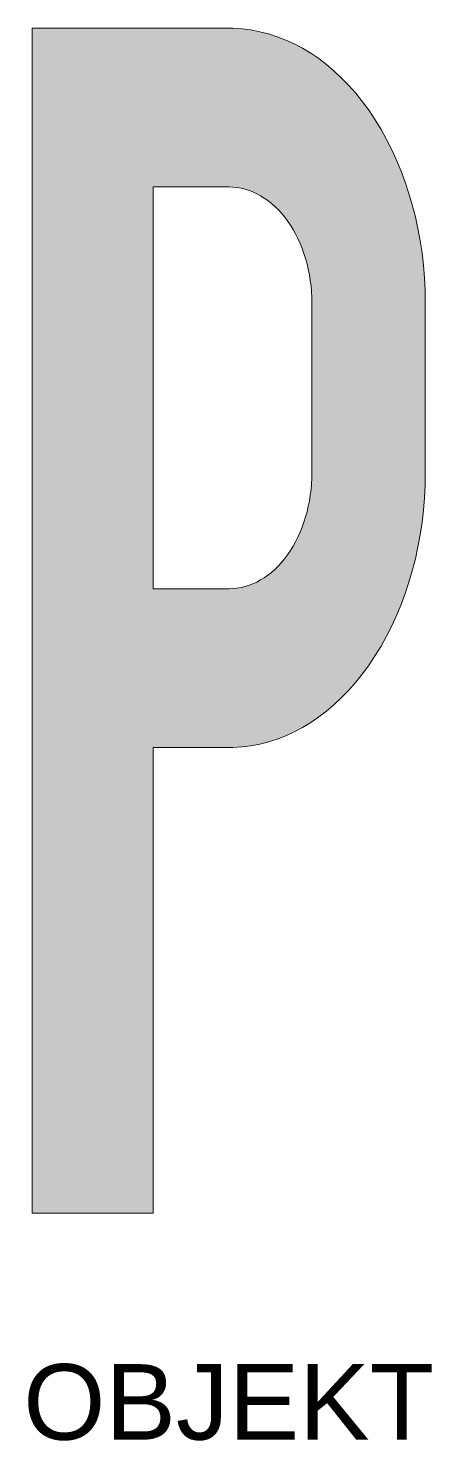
# Model space of a CAD drawing. Header units: metres. Extents: x -0.66 to 0.67, y -0.75 to 3.92.
import ezdxf
from ezdxf.enums import TextEntityAlignment as Align

# ---------------------------------------------------------------- set-up
doc = ezdxf.new("R2010")
doc.units = ezdxf.units.M
doc.layers.get('Defpoints').update_dxf_attribs({"color": 140, "lineweight": 5})
doc.styles.get("Standard").update_dxf_attribs({"font": 'arial.ttf'})

msp = doc.modelspace()

# ---------------------------------------------------------------- hatches: boundary and pattern name
at = {"lineweight": 0}
h = msp.add_hatch(color=0, dxfattribs=at)
h.dxf.hatch_style = 1
h.paths.add_polyline_path([(-0.1386, 1.5403), (-0.1241, 1.5403), (-0.1096, 1.5403), (-0.0951, 1.5403), (-0.0806, 1.5403), (-0.0661, 1.5403), (-0.0516, 1.5403), (-0.0371, 1.5403), (-0.0081, 1.5403), (0.0133, 1.5405), (0.0432, 1.5423), (0.0729, 1.546), (0.1024, 1.5516), (0.1315, 1.559), (0.1603, 1.5683), (0.1887, 1.5793), (0.2167, 1.5922), (0.2442, 1.6068), (0.2713, 1.6231), (0.2977, 1.6412), (0.3236, 1.6609), (0.3489, 1.6824), (0.3734, 1.7054), (0.3973, 1.7301), (0.4204, 1.7564), (0.4427, 1.7843), (0.4641, 1.8137), (0.4846, 1.8443), (0.5039, 1.876), (0.5221, 1.9088), (0.5392, 1.9426), (0.5551, 1.9774), (0.5699, 2.0132), (0.5835, 2.0498), (0.5959, 2.0872), (0.607, 2.1253), (0.617, 2.1642), (0.6256, 2.2037), (0.633, 2.2437), (0.6391, 2.2843), (0.6438, 2.3254), (0.6472, 2.3668), (0.6493, 2.4086), (0.65, 2.4507), (0.65, 3.0107), (0.6493, 3.0527), (0.6472, 3.0943), (0.6438, 3.1357), (0.6391, 3.1766), (0.633, 3.2171), (0.6256, 3.2571), (0.617, 3.2965), (0.607, 3.3354), (0.5959, 3.3735), (0.5835, 3.411), (0.5699, 3.4476), (0.5551, 3.4834), (0.5392, 3.5183), (0.5221, 3.5522), (0.5039, 3.5852), (0.4846, 3.617), (0.4641, 3.6477), (0.4427, 3.677), (0.4204, 3.7048), (0.3973, 3.7309), (0.3734, 3.7555), (0.3489, 3.7785), (0.3236, 3.7998), (0.2977, 3.8195), (0.2713, 3.8375), (0.2442, 3.8538), (0.2167, 3.8683), (0.1887, 3.8811), (0.1603, 3.8922), (0.1315, 3.9014), (0.1024, 3.9088), (0.0729, 3.9144), (0.0432, 3.9181), (0.0133, 3.9199), (-0.021, 3.9201), (-0.0587, 3.9201), (-0.0965, 3.9201), (-0.1342, 3.9201), (-0.1719, 3.9201), (-0.2097, 3.9201), (-0.2474, 3.9201), (-0.2852, 3.9201), (-0.3229, 3.9201), (-0.3606, 3.9201), (-0.3984, 3.9201), (-0.4361, 3.9201), (-0.4739, 3.9201), (-0.5116, 3.9201), (-0.5494, 3.9201), (-0.5871, 3.9201), (-0.65, 3.9201), (-0.65, 3.8442), (-0.65, 3.6166), (-0.65, 3.389), (-0.65, 3.1614), (-0.65, 2.9338), (-0.65, 2.7061), (-0.65, 2.4785), (-0.65, 2.2509), (-0.65, 2.0233), (-0.65, 1.7957), (-0.65, 1.568), (-0.65, 1.3404), (-0.65, 1.1128), (-0.65, 0.8852), (-0.65, 0.6576), (-0.65, 0.4299), (-0.65, 0.2023), (-0.65, 0), (-0.6242, 0), (-0.6009, 0), (-0.5777, 0), (-0.5545, 0), (-0.5312, 0), (-0.508, 0), (-0.4848, 0), (-0.4615, 0), (-0.4383, 0), (-0.4151, 0), (-0.3918, 0), (-0.3686, 0), (-0.3454, 0), (-0.3221, 0), (-0.2989, 0), (-0.2757, 0), (-0.2498, -0.0001), (-0.2498, 0.0795), (-0.2498, 0.1689), (-0.2498, 0.2584), (-0.2498, 0.3478), (-0.2498, 0.4372), (-0.2498, 0.5267), (-0.2498, 0.6161), (-0.2498, 0.7056), (-0.2498, 0.795), (-0.2498, 0.8844), (-0.2498, 0.9739), (-0.2498, 1.0633), (-0.2498, 1.1527), (-0.2498, 1.2422), (-0.2498, 1.3316), (-0.2498, 1.4211), (-0.2498, 1.5105), (-0.2498, 1.5403), (-0.2257, 1.5403), (-0.2112, 1.5403), (-0.1966, 1.5403), (-0.1821, 1.5403), (-0.1676, 1.5403), (-0.1531, 1.5403)])
edge = h.paths.add_edge_path(flags=16)
edge.add_spline(control_points=[(-0.2498, 2.0654), (-0.2498, 2.5086), (-0.2498, 2.9518), (-0.2498, 3.395)], knot_values=[3, 3, 3, 3, 4, 4, 4, 4], weights=[1, 1, 1, 1], degree=3, periodic=0)
edge.add_line((-0.2498, 3.395), (0.0162, 3.395))
edge.add_spline(control_points=[(0, 3.395), (0.073, 3.395), (0.1429, 3.3548), (0.1948, 3.2828)], knot_values=[0, 0, 0, 0, 1, 1, 1, 1], degree=3, periodic=0)
edge.add_spline(control_points=[(0.1948, 3.2828), (0.2456, 3.2108), (0.2752, 3.1124), (0.2752, 3.0107)], knot_values=[1, 1, 1, 1, 2, 2, 2, 2], degree=3, periodic=0)
edge.add_line((0.2752, 3.0107), (0.2752, 2.4507))
edge.add_spline(control_points=[(0.2752, 2.4507), (0.2752, 2.348), (0.2456, 2.2507), (0.1948, 2.1776)], knot_values=[0, 0, 0, 0, 1, 1, 1, 1], weights=[1, 1, 1, 1], degree=3, periodic=0)
edge.add_spline(control_points=[(0.1948, 2.1776), (0.1429, 2.1056), (0.073, 2.0654), (0, 2.0654)], knot_values=[1, 1, 1, 1, 2, 2, 2, 2], weights=[1, 1, 1, 1], degree=3, periodic=0)
edge.add_spline(control_points=[(0, 2.0654), (-0.0833, 2.0654), (-0.1666, 2.0654), (-0.2498, 2.0654)], knot_values=[2, 2, 2, 2, 3, 3, 3, 3], weights=[1, 1, 1, 1], degree=3, periodic=0)

# ---------------------------------------------------------------- linework, layer by layer
at = {"color": 0, "lineweight": 0}
msp.add_lwpolyline([(0.65, 2.4507), (0.6493, 2.4086), (0.6472, 2.3668), (0.6438, 2.3254), (0.6391, 2.2843), (0.633, 2.2437), (0.6256, 2.2037), (0.617, 2.1642), (0.607, 2.1253), (0.5959, 2.0872), (0.5835, 2.0498), (0.5699, 2.0132), (0.5551, 1.9774), (0.5392, 1.9426), (0.5221, 1.9088), (0.5039, 1.876), (0.4846, 1.8443), (0.4641, 1.8137), (0.4427, 1.7843), (0.4204, 1.7564), (0.3973, 1.7301), (0.3734, 1.7054), (0.3489, 1.6824), (0.3236, 1.6609), (0.2977, 1.6412), (0.2713, 1.6231), (0.2442, 1.6068), (0.2167, 1.5922), (0.1887, 1.5793), (0.1603, 1.5683), (0.1315, 1.559), (0.1024, 1.5516), (0.0729, 1.546), (0.0432, 1.5423), (0.0133, 1.5405), (-0.0081, 1.5403), (-0.0226, 1.5403), (-0.0371, 1.5403), (-0.0516, 1.5403), (-0.0661, 1.5403), (-0.0806, 1.5403), (-0.0951, 1.5403), (-0.1096, 1.5403), (-0.1241, 1.5403), (-0.1386, 1.5403), (-0.1531, 1.5403), (-0.1676, 1.5403), (-0.1821, 1.5403), (-0.1966, 1.5403), (-0.2112, 1.5403), (-0.2257, 1.5403), (-0.2498, 1.5403), (-0.2498, 1.5105), (-0.2498, 1.4211), (-0.2498, 1.3316), (-0.2498, 1.2422), (-0.2498, 1.1527), (-0.2498, 1.0633), (-0.2498, 0.9739), (-0.2498, 0.8844), (-0.2498, 0.795), (-0.2498, 0.7056), (-0.2498, 0.6161), (-0.2498, 0.5267), (-0.2498, 0.4372), (-0.2498, 0.3478), (-0.2498, 0.2584), (-0.2498, 0.1689), (-0.2498, 0.0795), (-0.2498, -0.0001), (-0.2757, 0), (-0.2989, 0), (-0.3221, 0), (-0.3454, 0), (-0.3686, 0), (-0.3918, 0), (-0.4151, 0), (-0.4383, 0), (-0.4615, 0), (-0.4848, 0), (-0.508, 0), (-0.5312, 0), (-0.5545, 0), (-0.5777, 0), (-0.6009, 0), (-0.6242, 0), (-0.65, 0), (-0.65, 0.2023), (-0.65, 0.4299), (-0.65, 0.6576), (-0.65, 0.8852), (-0.65, 1.1128), (-0.65, 1.3404), (-0.65, 1.568), (-0.65, 1.7957), (-0.65, 2.0233), (-0.65, 2.2509), (-0.65, 2.4785), (-0.65, 2.7061), (-0.65, 2.9338), (-0.65, 3.1614), (-0.65, 3.389), (-0.65, 3.6166), (-0.65, 3.8442), (-0.65, 3.9201), (-0.5871, 3.9201), (-0.5494, 3.9201), (-0.5116, 3.9201), (-0.4739, 3.9201), (-0.4361, 3.9201), (-0.3984, 3.9201), (-0.3606, 3.9201), (-0.3229, 3.9201), (-0.2852, 3.9201), (-0.2474, 3.9201), (-0.2097, 3.9201), (-0.1719, 3.9201), (-0.1342, 3.9201), (-0.0965, 3.9201), (-0.0587, 3.9201), (-0.021, 3.9201), (0.0133, 3.9199), (0.0432, 3.9181), (0.0729, 3.9144), (0.1024, 3.9088), (0.1315, 3.9014), (0.1603, 3.8922), (0.1887, 3.8811), (0.2167, 3.8683), (0.2442, 3.8538), (0.2713, 3.8375), (0.2977, 3.8195), (0.3236, 3.7998), (0.3489, 3.7785), (0.3734, 3.7555), (0.3973, 3.7309), (0.4204, 3.7048), (0.4427, 3.677), (0.4641, 3.6477), (0.4846, 3.617), (0.5039, 3.5852), (0.5221, 3.5522), (0.5392, 3.5183), (0.5551, 3.4834), (0.5699, 3.4476), (0.5835, 3.411), (0.5959, 3.3735), (0.607, 3.3354), (0.617, 3.2965), (0.6256, 3.2571), (0.633, 3.2171), (0.6391, 3.1766), (0.6438, 3.1357), (0.6472, 3.0943), (0.6493, 3.0527), (0.65, 3.0107)], dxfattribs=at)
for points in [[(-0.2498, 3.395), (0, 3.395), (-0.2498, 3.395)], [(0.2752, 3.0107), (0.2752, 2.4507), (0.2752, 3.0107)], [(0.65, 3.0107), (0.65, 2.4507), (0.65, 3.0107)]]:
    msp.add_lwpolyline(points, close=True, dxfattribs=at)
for points, knots in [([(0.2752, 2.4507), (0.2752, 2.348), (0.2456, 2.2507), (0.1948, 2.1776), (0.1429, 2.1056), (0.073, 2.0654), (0, 2.0654), (-0.0833, 2.0654), (-0.1666, 2.0654), (-0.2498, 2.0654), (-0.2498, 2.5086), (-0.2498, 2.9518), (-0.2498, 3.395)], [0, 0, 0, 0, 1, 1, 1, 2, 2, 2, 3, 3, 3, 4, 4, 4, 4]), ([(0, 3.395), (0.073, 3.395), (0.1429, 3.3548), (0.1948, 3.2828), (0.2456, 3.2108), (0.2752, 3.1124), (0.2752, 3.0107)], [0, 0, 0, 0, 1, 1, 1, 2, 2, 2, 2])]:
    msp.add_open_spline(points, degree=3, knots=knots, dxfattribs=at)

# ---------------------------------------------------------------- texts
at = {"layer": 'Defpoints'}
msp.add_attdef('OBJEKT', text='657-80', height=0.25, dxfattribs=at).set_placement((0, -0.5), align=Align.TOP_CENTER)

doc.saveas('drawing.dxf')
